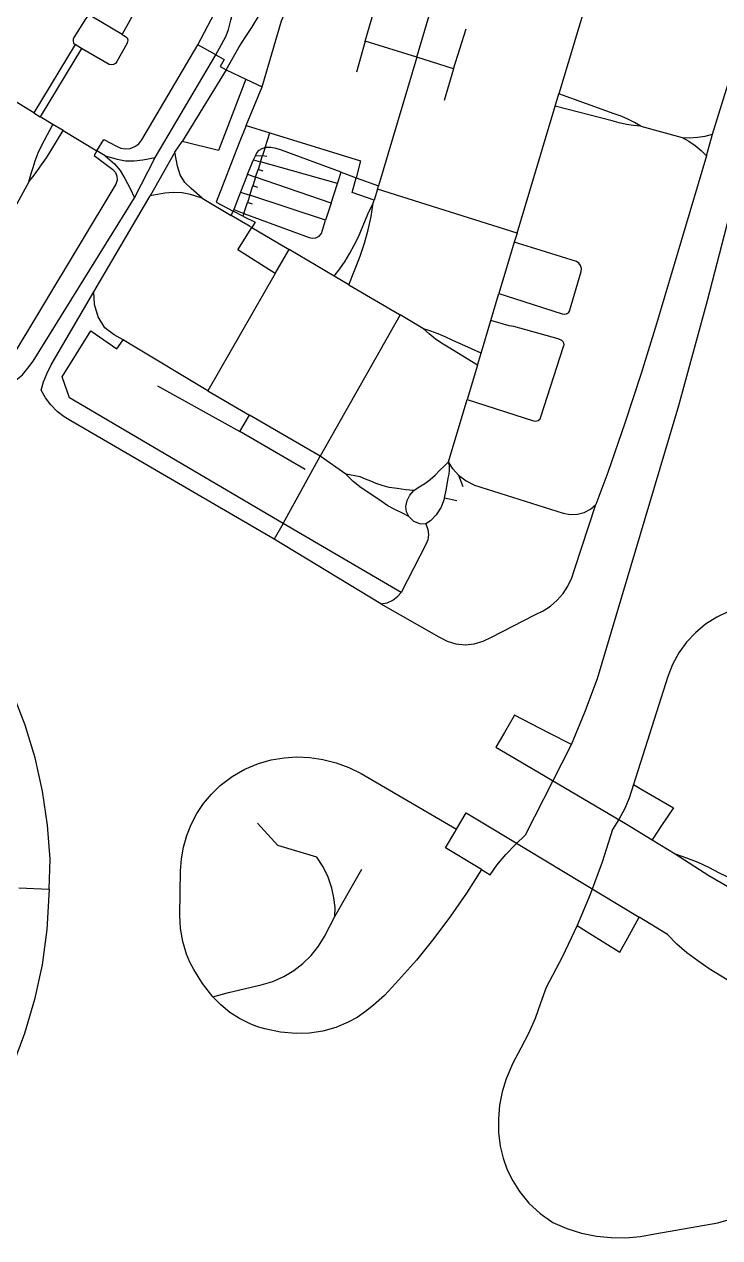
# Model space of a CAD drawing. Header units: metres. Extents: x 327752 to 330302, y 2791504 to 2794271.
# Drawn here: x 328940 to 329294, y 2791820 to 2792438 of the extents above; entities that cross this region are included whole.
import ezdxf

# ---------------------------------------------------------------- set-up
doc = ezdxf.new("R2010")
doc.units = ezdxf.units.M

msp = doc.modelspace()

# ---------------------------------------------------------------- linework, layer by layer
for p, q in [((329259.65, 2792560.79), (329212.04, 2792402.16)), ((329139.78, 2792420.73), (329174.61, 2792537.36)), ((328989.95, 2792432.35), (329005.56, 2792460.55)), ((329113.6, 2792428.88), (329120.06, 2792451.67)), ((329158.52, 2792414.81), (329164.98, 2792435.24)), ((328965.98, 2792427.17), (328945.04, 2792392.5)), ((328969.26, 2792425.25), (328948.34, 2792390.49)), ((328969.26, 2792425.25), (328965.98, 2792427.17)), ((329037.64, 2792422.01), (329028.48, 2792427.05)), ((329113.6, 2792428.88), (329109.17, 2792413.25)), ((329139.78, 2792420.73), (329113.6, 2792428.88)), ((329006.69, 2792369.84), (329037.64, 2792422.01)), ((329139.78, 2792420.73), (329120.28, 2792355.4)), ((329158.52, 2792414.81), (329139.78, 2792420.73)), ((329042.89, 2792414.35), (329020.56, 2792377.89)), ((329042.89, 2792414.35), (329052.92, 2792409.56)), ((329158.52, 2792414.81), (329153.71, 2792398.7)), ((328945.04, 2792392.5), (328917.65, 2792409.3)), ((329052.92, 2792409.56), (329061.12, 2792405.63)), ((329052.99, 2792386.12), (329061.12, 2792405.63)), ((329210.19, 2792395.96), (329212.04, 2792402.16)), ((329190.83, 2792331.31), (329210.19, 2792395.96)), ((328945.04, 2792392.5), (328948.34, 2792390.49)), ((328954.73, 2792386.62), (328948.34, 2792390.49)), ((328959.88, 2792383.52), (328954.73, 2792386.62)), ((328959.88, 2792383.52), (328977.14, 2792373.2)), ((329052.99, 2792386.12), (329065.15, 2792382.35)), ((329062.69, 2792374.8), (329065.15, 2792382.35)), ((329253.8, 2792385.69), (329274.78, 2792379.88)), ((329016.74, 2792372.53), (329020.56, 2792377.89)), ((329287.14, 2792370.64), (329290.28, 2792381.68)), ((328981.39, 2792370.66), (328977.14, 2792373.2)), ((328996.23, 2792349.34), (329006.69, 2792369.84)), ((329016.74, 2792372.53), (329004.14, 2792350.24)), ((329056.81, 2792368.63), (329057.73, 2792370.64)), ((329057.73, 2792370.64), (329061.39, 2792370.77)), ((329060.38, 2792367.64), (329061.39, 2792370.77)), ((329062.69, 2792374.8), (329061.39, 2792370.77)), ((329061.39, 2792370.77), (329063.48, 2792370.42)), ((329053.78, 2792361.22), (329056.81, 2792368.63)), ((329056.81, 2792368.63), (329060.38, 2792367.64)), ((329057.83, 2792359.8), (329059.08, 2792363.64)), ((329060.38, 2792367.64), (329059.08, 2792363.64)), ((329061.63, 2792362.81), (329059.08, 2792363.64)), ((329099.47, 2792356.58), (329060.38, 2792367.64)), ((329053.78, 2792361.22), (329050.11, 2792352.21)), ((329053.78, 2792361.22), (329057.83, 2792359.8)), ((329057.83, 2792359.8), (329056.38, 2792355.33)), ((329096.23, 2792346.48), (329057.83, 2792359.8)), ((329099.47, 2792356.58), (329101.29, 2792362.28)), ((329101.29, 2792362.28), (329108.94, 2792359.37)), ((329108.94, 2792359.37), (329120.28, 2792355.4)), ((329050.11, 2792352.21), (329046.75, 2792343.28)), ((329050.11, 2792352.21), (329054.86, 2792350.64)), ((329054.86, 2792350.64), (329056.38, 2792355.33)), ((329058.92, 2792354.51), (329056.38, 2792355.33)), ((329096.23, 2792346.48), (329099.47, 2792356.58)), ((329119.77, 2792353.72), (329118.1, 2792348.13)), ((329119.77, 2792353.72), (329120.28, 2792355.4)), ((329190.83, 2792331.31), (329119.77, 2792353.72)), ((328975.52, 2792301.41), (329004.14, 2792350.24)), ((329030.67, 2792349.07), (329045.45, 2792340.35)), ((329051.82, 2792341.28), (329053.68, 2792346.97)), ((329054.86, 2792350.64), (329053.68, 2792346.97)), ((329056.32, 2792346.12), (329053.68, 2792346.97)), ((329093.47, 2792337.89), (329054.86, 2792350.64)), ((329096.23, 2792346.48), (329093.47, 2792337.89)), ((329117.65, 2792346.63), (329118.1, 2792348.13)), ((329045.45, 2792340.35), (329046.49, 2792342.56)), ((329046.75, 2792343.28), (329046.49, 2792342.56)), ((329051.43, 2792340.01), (329046.49, 2792342.56)), ((329046.75, 2792343.28), (329051.82, 2792341.28)), ((329051.82, 2792341.28), (329051.43, 2792340.01)), ((329055.91, 2792334.18), (329074.95, 2792322.95)), ((329189.45, 2792326.67), (329181.61, 2792300.56)), ((329190.83, 2792331.31), (329189.45, 2792326.67)), ((329067.82, 2792310.79), (329074.95, 2792322.95)), ((329097.87, 2792309.43), (329074.95, 2792322.95)), ((329067.82, 2792310.79), (329033.6, 2792251.12)), ((329105.28, 2792305.06), (329097.87, 2792309.43)), ((329105.28, 2792305.06), (329131.34, 2792289.7)), ((329177.49, 2792286.8), (329181.61, 2792300.56)), ((329131.34, 2792289.7), (329090.63, 2792217.8)), ((329143.23, 2792282.67), (329131.34, 2792289.7)), ((329172.54, 2792270.3), (329177.49, 2792286.8)), ((329170.7, 2792264.18), (329172.54, 2792270.3)), ((329170.7, 2792264.18), (329165.45, 2792246.65)), ((329007.96, 2792253.66), (329049.9, 2792230.49)), ((329033.6, 2792251.12), (329054.82, 2792238.72)), ((329155.98, 2792215.06), (329165.45, 2792246.65)), ((329049.9, 2792230.49), (329054.82, 2792238.72)), ((329090.63, 2792217.8), (329054.82, 2792238.72)), ((329083.11, 2792211.05), (329049.9, 2792230.49)), ((329071.9, 2792183.69), (329090.63, 2792217.8)), ((329103.82, 2792208.7), (329090.63, 2792217.8)), ((329161.1, 2792208.27), (329163.23, 2792202.45)), ((329160.26, 2792195.21), (329153.89, 2792196.44)), ((329071.9, 2792183.69), (329067.25, 2792175.75)), ((329131.91, 2792148.47), (329071.9, 2792183.69)), ((329121.47, 2792142.78), (329067.25, 2792175.75)), ((329259.52, 2792022.82), (329271.27, 2792015.58)), ((329098.07, 2791983.8), (329111.82, 2792007.89)), ((328937.39, 2791998.39), (328952.89, 2791997.72))]:
    msp.add_line(p, q)
for points in [[(329061.12, 2792405.63), (329071, 2792439.2), (329072.44, 2792442.34), (329073.72, 2792446.56), (329074.32, 2792450.93), (329074.23, 2792455.34), (329074.69, 2792459.81), (329075.49, 2792464.2), (329106.82, 2792570.42)], [(329290.28, 2792381.68), (329320.43, 2792478.83), (329321.42, 2792483.04), (329321.97, 2792487), (329322.08, 2792490.6), (329321.99, 2792495.35), (329322.05, 2792500.46), (329322.79, 2792505.51), (329324.19, 2792510.44), (329328.59, 2792525.01)], [(329028.48, 2792427.05), (329036.89, 2792443.19), (329005.56, 2792460.55)], [(329037.64, 2792422.01), (329040.53, 2792427.3), (329042.82, 2792431.58), (329044.04, 2792434.95), (329045.31, 2792439.56), (329047.17, 2792446.67)], [(328989.95, 2792432.35), (328974.56, 2792441.4), (328973.69, 2792441.78), (328972.76, 2792441.68), (328971.99, 2792441.14), (328971.46, 2792440.39), (328965.4, 2792430.76), (328965.01, 2792429.88), (328964.96, 2792428.91), (328965.23, 2792427.98), (328965.98, 2792427.17)], [(329042.89, 2792414.35), (329049.45, 2792426.07), (329052.47, 2792430.88), (329055.92, 2792435.9), (329059.81, 2792442.4)], [(328989.95, 2792432.35), (328991.71, 2792431.32), (328992.49, 2792430.6), (328992.86, 2792429.62), (328992.75, 2792428.57), (328992.38, 2792427.57), (328987.33, 2792418.54), (328986.6, 2792417.64), (328985.59, 2792417.05), (328984.45, 2792416.82), (328983.3, 2792416.99), (328969.26, 2792425.25)], [(328977.14, 2792373.2), (328980.59, 2792378.98), (328987.08, 2792375.62), (328989.29, 2792374.59), (328991.69, 2792374.19), (328994.12, 2792374.43), (328996.4, 2792375.29), (328998.42, 2792376.77), (328999.95, 2792378.75), (329028.48, 2792427.05)], [(329037.64, 2792422.01), (329041.79, 2792419.65), (329039.76, 2792416.13), (329042.89, 2792414.35)], [(329052.92, 2792409.56), (329038.94, 2792373.41), (329020.56, 2792377.89)], [(329253.8, 2792385.69), (329250.58, 2792387.63), (329247.23, 2792389.34), (329243.76, 2792390.79), (329240.19, 2792391.97), (329212.04, 2792402.16)], [(329218.46, 2792071.22), (329225.34, 2792087.77), (329231.71, 2792104.78), (329273.11, 2792243.61), (329287.77, 2792297.03), (329316.09, 2792406.36)], [(329253.8, 2792385.69), (329250.12, 2792386.03), (329246.45, 2792386.62), (329242.83, 2792387.44), (329239.24, 2792388.37), (329210.19, 2792395.96)], [(328942.5, 2792357.35), (328943.71, 2792361.7), (328944.62, 2792364.74), (328945.75, 2792368.13), (328947.17, 2792372.09), (328949.07, 2792376.04), (328954.73, 2792386.62)], [(328942.5, 2792357.35), (328945.18, 2792360.87), (328946.88, 2792363.16), (328949, 2792366.1), (328951.4, 2792369.58), (328953.67, 2792373.23), (328959.88, 2792383.52)], [(329052.99, 2792386.12), (329049.4, 2792377.31), (329037.77, 2792347.07), (329046.49, 2792342.56)], [(329065.15, 2792382.35), (329111.17, 2792368.07), (329108.94, 2792359.37)], [(329274.78, 2792379.88), (329278.7, 2792379.77), (329282.62, 2792380.04), (329286.49, 2792380.68), (329290.28, 2792381.68)], [(329274.78, 2792379.88), (329278.2, 2792378.03), (329281.43, 2792375.88), (329284.42, 2792373.4), (329287.14, 2792370.64)], [(328977.14, 2792373.2), (328975.72, 2792370.82), (328985.22, 2792363.62), (328986.53, 2792362.09), (328987.27, 2792360.22), (328987.34, 2792358.2), (328986.75, 2792356.27), (328931.3, 2792263.98), (328902.28, 2792279.59)], [(328981.39, 2792370.66), (328986.01, 2792366.62), (328988.88, 2792363.17), (328991.31, 2792359.11), (328994.04, 2792354.03), (328996.23, 2792349.34)], [(328981.39, 2792370.66), (328987.4, 2792368.97), (328991.71, 2792368.16), (328996.09, 2792368.04), (329000.43, 2792368.61), (329006.69, 2792369.84)], [(329030.67, 2792349.07), (329025.03, 2792353.99), (329021.77, 2792357.13), (329019.43, 2792361), (329018.15, 2792365.33), (329016.74, 2792372.53)], [(329057.73, 2792370.64), (329058.45, 2792372.22), (329059.63, 2792373.52), (329061.15, 2792374.38), (329062.69, 2792374.8)], [(329101.29, 2792362.28), (329070.97, 2792373.45), (329068.36, 2792374.39), (329065.64, 2792374.82), (329062.69, 2792374.8)], [(329287.14, 2792370.64), (329261.71, 2792285.26), (329253.9, 2792259.88), (329245.66, 2792234.63), (329237, 2792209.51), (329230.95, 2792193.33)], [(328942.5, 2792357.35), (328929.2, 2792333.11), (328926.11, 2792327.45)], [(329118.1, 2792348.13), (329107.04, 2792351.99), (329108.94, 2792359.37)], [(329030.67, 2792349.07), (329024.78, 2792350.9), (329020.48, 2792351.78), (329016.09, 2792352.02), (329011.72, 2792351.64), (329004.14, 2792350.24)], [(328808.13, 2792321.49), (328844.86, 2792301.59), (328856.3, 2792294.98), (328867.62, 2792288.2), (328915.67, 2792258.99), (328919.24, 2792256.8), (328923.16, 2792255.32), (328927.3, 2792254.6), (328931.73, 2792255.03), (328935.92, 2792256.53), (328939.27, 2792259.27), (328942.03, 2792262.65), (328944.62, 2792266.23), (328996.23, 2792349.34)], [(329097.87, 2792309.43), (329100.69, 2792313.2), (329103.33, 2792317.09), (329105.79, 2792321.09), (329108.05, 2792325.2), (329110.12, 2792329.41), (329112.49, 2792335.2), (329114.86, 2792341), (329117.65, 2792346.63)], [(329105.28, 2792305.06), (329110.98, 2792319.67), (329113.28, 2792326.24), (329115.16, 2792332.94), (329116.62, 2792339.74), (329117.65, 2792346.63)], [(329055.91, 2792334.18), (329054.67, 2792334.9), (329053.92, 2792335.36), (329045.45, 2792340.35)], [(329051.43, 2792340.01), (329057.56, 2792336.84), (329055.91, 2792334.18)], [(329051.82, 2792341.28), (329085.03, 2792329.17), (329086.78, 2792328.73), (329088.56, 2792328.96), (329090.15, 2792329.82), (329091.3, 2792331.2), (329091.87, 2792332.9), (329093.47, 2792337.89)], [(329067.82, 2792310.79), (329048.77, 2792322.89), (329055.91, 2792334.18)], [(329181.61, 2792300.56), (329189.61, 2792298.07), (329213.77, 2792290.32), (329214.91, 2792290.12), (329216.06, 2792290.22), (329217.04, 2792290.82), (329217.56, 2792291.58), (329223.45, 2792311.81), (329223.57, 2792313.33), (329223.16, 2792314.79), (329222.28, 2792316.03), (329221.04, 2792316.9), (329198.22, 2792323.96), (329189.45, 2792326.67)], [(329067.25, 2792175.75), (328963.89, 2792235.77), (328960.39, 2792237.91), (328956.82, 2792240.68), (328953.67, 2792243.91), (328950.99, 2792247.52), (328948.83, 2792251.46), (328949.96, 2792255.67), (328951.65, 2792259.68), (328953.93, 2792264.28), (328975.52, 2792301.41)], [(328990.49, 2792277.06), (328985.93, 2792279.65), (328981.13, 2792283.14), (328977.84, 2792288.74), (328975.93, 2792294.93), (328975.52, 2792301.41)], [(329165.45, 2792246.65), (329199.12, 2792235.85), (329200.32, 2792235.65), (329201.58, 2792235.94), (329202.51, 2792236.84), (329202.87, 2792237.87), (329214.51, 2792273.66), (329214.75, 2792274.48), (329214.67, 2792275.33), (329214.29, 2792276.1), (329213.65, 2792276.68), (329211.7, 2792277.54), (329189.22, 2792283.85), (329186.76, 2792284.21), (329177.49, 2792286.8)], [(329071.9, 2792183.69), (328963.17, 2792247.51), (328959.38, 2792258.17), (328974, 2792281.64), (328987.26, 2792272.47), (328990.49, 2792277.06)], [(329033.6, 2792251.12), (328993.96, 2792274.82), (328990.49, 2792277.06)], [(329170.7, 2792264.18), (329155.78, 2792273.31), (329152.44, 2792275.37), (329149.23, 2792277.62), (329146.16, 2792280.07), (329143.23, 2792282.67)], [(329172.54, 2792270.3), (329157.83, 2792276.89), (329154.24, 2792278.49), (329150.64, 2792280.06), (329146.96, 2792281.45), (329143.23, 2792282.67)], [(329138.38, 2792200.43), (329141.04, 2792202.22), (329143.89, 2792203.99), (329146.59, 2792205.98), (329149.12, 2792208.16), (329151.47, 2792210.56), (329153.81, 2792212.78), (329155.98, 2792215.06)], [(329153.89, 2792196.44), (329155.03, 2792201.5), (329155.79, 2792206.61), (329156.3, 2792208.69), (329156.51, 2792210.82), (329156.39, 2792212.96), (329155.98, 2792215.06)], [(329161.1, 2792208.27), (329158.25, 2792211.45), (329155.98, 2792215.06)], [(329135.84, 2792187.17), (329132.63, 2792188.97), (329128.64, 2792190.74), (329125.16, 2792192.58), (329120.51, 2792195.86), (329111.56, 2792201.83), (329107.51, 2792205.03), (329103.82, 2792208.7)], [(329138.38, 2792200.43), (329134.18, 2792200.78), (329129.78, 2792201.37), (329125.79, 2792202.01), (329122.25, 2792202.94), (329119.24, 2792204.04), (329116.43, 2792205.15), (329113.78, 2792206.21), (329111.03, 2792207.3), (329103.82, 2792208.7)], [(329161.1, 2792208.27), (329164.89, 2792205.31), (329169.17, 2792203.1), (329214.31, 2792188.83), (329217.88, 2792188.2), (329221.5, 2792188.36), (329224.99, 2792189.3), (329228.2, 2792190.99), (329230.95, 2792193.33)], [(329135.84, 2792187.17), (329134.64, 2792189.57), (329134.22, 2792192.23), (329134.87, 2792195.31), (329136.28, 2792198.1), (329138.38, 2792200.43)], [(329121.47, 2792142.78), (329151.03, 2792125.92), (329155.21, 2792123.75), (329159.71, 2792122.42), (329164.4, 2792121.96), (329169.08, 2792122.41), (329173.59, 2792123.75), (329177.77, 2792125.89), (329199.93, 2792137.23), (329204.07, 2792139.14), (329207.88, 2792141.61), (329211.31, 2792144.59), (329214.29, 2792148.02), (329216.74, 2792151.83), (329218.64, 2792155.95), (329220.05, 2792160.25), (329230.95, 2792193.33)], [(329153.89, 2792196.44), (329152.29, 2792191.97), (329149.73, 2792188.07), (329146.85, 2792185.03), (329144.43, 2792183.5)], [(329135.84, 2792187.17), (329138.17, 2792184.88), (329141.17, 2792183.62), (329144.43, 2792183.5)], [(329144.43, 2792183.5), (329145.52, 2792180.64), (329145.85, 2792178), (329145.49, 2792175.36), (329144.44, 2792172.92), (329131.91, 2792148.47)], [(329121.47, 2792142.78), (329124.7, 2792143.32), (329127.69, 2792144.64), (329130.26, 2792146.65), (329131.91, 2792148.47)], [(328952.89, 2791997.72), (328953.36, 2792012.9), (328952.05, 2792030.26), (328949.48, 2792047.46), (328945.67, 2792064.44), (328940.64, 2792081.11), (328934.42, 2792097.36), (328926.67, 2792116.58), (328922, 2792125.96), (328916.53, 2792134.91), (328912.76, 2792140.21), (328908.35, 2792145.82)], [(329298.42, 2792138.85), (329292.38, 2792135.97), (329286.77, 2792132.36), (329281.63, 2792128.09), (329277.08, 2792123.21), (329273.18, 2792117.81), (329269.98, 2792111.95), (329267.55, 2792105.76), (329250.13, 2792050.9)], [(329218.46, 2792071.22), (329207.18, 2792077.05), (329189.61, 2792086.24), (329184.43, 2792077.35), (329180.06, 2792069.87), (329195.7, 2792060.69), (329246.9, 2792030.64), (329259.52, 2792022.82)], [(329172.78, 2792007.65), (329177.19, 2792004.98), (329180.62, 2792009.81), (329185.11, 2792015.29), (329189.96, 2792020.45), (329195.15, 2792025.27), (329218.46, 2792071.22)], [(329036.14, 2791943), (329030.84, 2791949.64), (329026.37, 2791956.86), (329024.41, 2791960.63), (329022.76, 2791964.54), (329020.79, 2791971), (329019.65, 2791977.66), (329019.36, 2791984.4), (329019.72, 2792007.04), (329020.12, 2792013.08), (329021.14, 2792019.05), (329022.78, 2792024.88), (329025.07, 2792030.63), (329027.96, 2792036.11), (329031.42, 2792041.26), (329035.4, 2792046.02), (329039.85, 2792050.33), (329045.87, 2792054.91), (329052.41, 2792058.67), (329059.39, 2792061.57), (329065.75, 2792063.38), (329072.29, 2792064.51), (329078.89, 2792064.91), (329085.51, 2792064.6), (329092.04, 2792063.58), (329098.79, 2792061.87), (329105.33, 2792059.51), (329111.62, 2792056.54), (329117.59, 2792052.98), (329160.11, 2792028.25)], [(329250.13, 2792050.9), (329247.93, 2792043.98), (329245.53, 2792038.44), (329242.67, 2792033.12), (329239.33, 2792028.08), (329234.05, 2792011.39), (329228.03, 2791994.95), (329221.48, 2791979.2)], [(329250.13, 2792050.9), (329254.33, 2792048.43), (329270.37, 2792039.01), (329264.38, 2792030.06), (329259.52, 2792022.82)], [(329160.11, 2792028.25), (329164.95, 2792036.51), (329176.82, 2792029.41), (329243.1, 2791989.32), (329252.88, 2791983.4)], [(329098.07, 2791983.8), (329098.28, 2791988.39), (329097.71, 2791993.33), (329096.63, 2791998.21), (329094.73, 2792003.75), (329092.17, 2792009.03), (329088.99, 2792013.96), (329069.13, 2792019.86), (329058.87, 2792031.21)], [(329172.78, 2792007.65), (329170.26, 2792009.18), (329154.51, 2792018.72), (329159.16, 2792026.63), (329160.11, 2792028.25)], [(329271.27, 2792015.58), (329288.46, 2792004.59), (329310.11, 2791992.14), (329332.22, 2791980.08), (329374.56, 2791956.41), (329418.86, 2791934.33), (329430.62, 2791928.74), (329442.02, 2791922.43), (329453.04, 2791915.48), (329463.61, 2791907.88)], [(329271.27, 2792015.58), (329277.05, 2792013.66), (329282.71, 2792011.42), (329288.24, 2792008.86), (329293.62, 2792006), (329309.14, 2791998.77)], [(329172.78, 2792007.65), (329165.14, 2791995.68), (329157.06, 2791984.01), (329148.57, 2791972.64), (329139.68, 2791961.59), (329129.06, 2791949.69), (329123.37, 2791943.65), (329117.83, 2791938.67), (329113.82, 2791935.38), (329109.51, 2791932.47), (329104.96, 2791929.96), (329098.65, 2791927.34), (329092.06, 2791925.5), (329085.3, 2791924.46), (329078.47, 2791924.25), (329070.46, 2791924.93), (329062.6, 2791926.58), (329058.76, 2791927.73), (329055.02, 2791929.19), (329049.73, 2791931.82), (329044.79, 2791935.03), (329040.24, 2791938.77), (329036.14, 2791943)], [(328952.89, 2791997.72), (328951.7, 2791977.1), (328949.23, 2791959.23), (328945.42, 2791941.6), (328940.31, 2791924.29), (328934.23, 2791907.9), (328927.35, 2791893.61), (328921.57, 2791881.89), (328915.08, 2791870.52), (328907.91, 2791859.57), (328900.1, 2791849.07), (328884.86, 2791831.13), (328882.21, 2791829.39), (328878.9, 2791829.07), (328875.69, 2791829.95), (328873, 2791831.91), (328868, 2791836.76)], [(329036.14, 2791943), (329044.04, 2791945.15), (329060.67, 2791949), (329066.54, 2791950.78), (329072.14, 2791953.27), (329077.22, 2791956.28), (329081.9, 2791959.88), (329086.12, 2791964), (329089.82, 2791968.6), (329092.94, 2791973.6), (329098.07, 2791983.8)], [(329221.48, 2791979.2), (329227.9, 2791975.16), (329243.17, 2791965.59), (329248.01, 2791974.46), (329252.88, 2791983.4)], [(329310.84, 2791943.56), (329288.54, 2791957.23), (329282.75, 2791961.14), (329277.28, 2791965.22), (329272.15, 2791969.72), (329267.4, 2791974.62), (329252.88, 2791983.4)], [(329221.48, 2791979.2), (329213.82, 2791963.03), (329205.65, 2791947.63), (329202.83, 2791939.73), (329200.01, 2791931.88), (329196.63, 2791924.24), (329192.73, 2791916.86), (329188.67, 2791909.19), (329185.37, 2791901.18), (329183.29, 2791894.56), (329181.93, 2791887.76), (329181.32, 2791880.85), (329181.44, 2791873.93), (329182.32, 2791867.05), (329183.76, 2791860.91), (329185.87, 2791854.95), (329188.63, 2791849.28), (329192, 2791843.93), (329196.91, 2791837.93), (329202.6, 2791832.65), (329208.95, 2791828.18), (329216.15, 2791825.1), (329223.61, 2791822.77), (329231.28, 2791821.21), (329238.7, 2791820.44), (329246.15, 2791820.4), (329253.59, 2791821.08), (329260.92, 2791822.38), (329292.91, 2791828.03), (329300.56, 2791830.2)]]:
    msp.add_lwpolyline(points)

doc.saveas('drawing.dxf')
